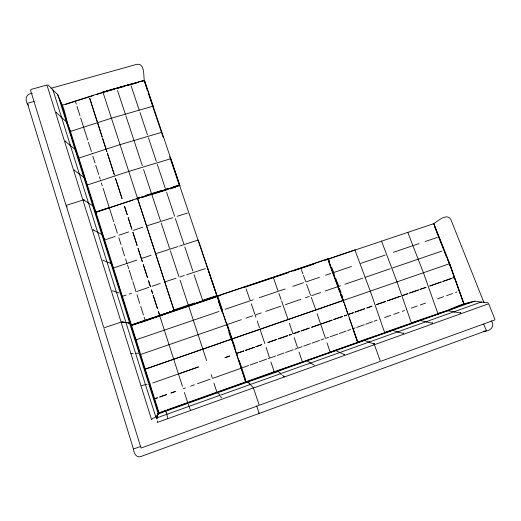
<?xml version="1.0" encoding="UTF-8"?>
<svg xmlns="http://www.w3.org/2000/svg" width="521" height="521" viewBox="0 0 521 521"><rect width="100%" height="100%" fill="white"/><g stroke="black" fill="none" stroke-linecap="round" stroke-linejoin="round"><path stroke-width="0.78" d="M121.224 322.649L151.572 419.646L152.627 418.48L155.851 417.028L157.948 413.641L156.749 419.001L157.948 414.104L157.544 414.442M274.508 372.118L274.762 371.584M32.348 93.487C25.529 93.194 24.409 101.002 28.453 105.235M133.526 449.33C133.76 452.892 136.339 458.233 140.755 456.565L258.872 413.537L259.08 413.042L256.612 405.872M385.012 332.75L385.468 332.124L415.133 321.854M122.201 295.954L113.604 268.387L112.406 266.101M411.792 323.202L412.254 322.584L442.244 312.229M156.665 418.278L156.782 417.77M438.252 313.779L438.721 313.154C448.9 310.959 459.17 303.769 469.428 302.994M248.764 382.036L249.051 381.548L278.11 371.538L277.726 371.265M406.732 309.689L401.971 296M486.262 330.34L483.716 324.121M328.152 259.184L328.412 258.748L328.243 259.1L354.879 249.885M157.042 417.497L157.948 414.104M247.416 381.717L247.332 382.147L247.762 381.515L275.589 371.603M70.114 131.162L70.172 130.543C65.75 121.146 65.457 108.589 59.661 100.058M76.659 153.461L68.557 126.89L66.681 122.363M157.563 414.306L158.762 412.84L165.541 410.763L159.309 412.945M140.403 353.616L131.598 325.658L131.031 325.338L217.615 295.882L217.374 296.579M217.615 295.882L327.618 258.97L217.309 296.149M157.544 414.384L157.785 414.013M216.827 296.052L217.01 295.687L216.619 296.215L131.025 324.961M95.506 212.314L137.505 198.397L179.712 185.189L144.577 80.716L144.753 82.338M302.668 361.893L332.372 351.343M330.464 351.988L360.304 341.385M157.948 413.921L158.762 412.84M92.119 153.76L105.835 149.26M27.672 103.223L34.171 101.432M327.97 259.302L327.514 259.054L328.484 258.729M78.352 157.909L78.56 157.166L70.53 131.67L68.726 127.306M86.844 184.87L87.059 184.134L78.925 158.306L76.808 153.89M104.161 239.862L104.389 239.139L96.04 212.627L94.64 209.579M112.992 267.905L113.226 267.188L104.76 240.324L103.503 237.739M357.764 342.44L343.352 300.467L328.022 259.393M258.963 412.912L258.872 413.537M157.629 420.896L157.329 422.44L253.388 387.898L248.686 382.727M464.055 304.557L449.486 263.691L464.061 304.505M380.135 361.424L259.686 405.084M155.838 317.094L174.125 310.457L137.609 198.508L174.053 310.483M328.66 258.898L329.604 261.418M111.546 118.182L152.998 106.193M100.683 180.637L114.705 176.033M120.162 144.604L161.797 132.301M342.844 300.584L231.617 339.086L245.827 382.394M114.757 176.013L128.537 171.481M343.228 300.519L342.87 300.663L340.884 295.218M245.938 382.421L231.669 339.112L231.239 339.373L228.888 332.424M163.601 411.232L165.743 410.372M136.007 198.97L179.328 185.496L169.638 156.678M157.798 414.156L165.496 411.31M141.419 322.323L151.318 318.728M380.949 361.216L494.585 320.024L494.917 319.308L488.678 303.717M259.406 413.342L486.08 330.776M231.454 339.21L144.838 369.324M447.396 259.289L449.395 263.756L231.663 339.073M133.721 448.946L140.742 446.406M156.925 417.835L166.147 414.54M167.15 414.182L188.589 406.523M189.585 406.165L219.647 395.432M220.624 395.081L250.282 384.491M251.409 384.107L280.663 373.661M281.62 373.316L310.483 363.007M311.428 362.668L339.913 352.496M340.845 352.163L368.959 342.121M369.877 341.796L397.621 331.884M398.532 331.564L425.918 321.783M426.81 321.464L453.843 311.805M454.729 311.493L481.417 301.959L488.086 302.825M254.189 387.761L373.883 344.895M374.931 344.518L488.379 303.88M167.013 409.923L186.883 402.844M188.133 402.401L216.15 392.424L217.185 392.469M217.387 391.981L245.039 382.127M246.413 381.659L273.857 371.903M274.925 371.499L304.082 361.418M358.344 341.789L388.093 331.519M166.811 410.34L187.078 403.117M188.355 402.661L216.918 392.489M218.175 392.039L246.368 381.991M276.82 371.16L304.29 361.372M305.501 360.942L335.394 350.607M333.824 350.854L363.847 340.467M361.789 340.89L392.144 330.418M389.395 331.05L419.672 320.571M416.67 321.34L447.461 310.776M443.599 311.74C453.986 309.481 464.465 302.187 474.937 301.372M166.486 410.958L187.488 403.469M188.465 403.124L217.921 392.626M218.879 392.28L247.95 381.926L250.562 384.511M278.676 370.991L306.986 360.903M307.911 360.571L335.856 350.613M336.768 350.288L364.355 340.454M365.26 340.135L392.489 330.425M393.381 330.112L420.265 320.526M421.144 320.213L447.695 310.75M448.561 310.444L474.774 301.099L481.619 302.213M241.184 368.158L248.654 365.462M250.171 364.987L257.641 362.29M259.158 361.815L266.628 359.119M268.146 358.643L275.72 355.973M277.244 355.433L284.062 352.971M285.599 352.489L293.173 349.754M294.71 349.272L296.977 348.412M297.751 348.197L302.252 346.608M303.756 346.081L310.49 343.645M312.007 343.17L319.49 340.467M321.008 339.992L323.99 338.878M325.508 338.403L328.536 337.276M330.08 336.794L337.693 334.104M339.217 333.57L346.055 331.095M347.592 330.614L350.62 329.487M353.674 328.471L355.166 327.885M356.683 327.409L364.205 324.752M365.709 324.225L372.463 321.783M373.987 321.301L376.976 320.187M384.589 317.563L390.685 315.348M393.759 314.326L399.093 312.385M402.166 311.363L404.439 310.496M411.284 308.145L417.301 305.957M420.343 304.948L425.611 303.033M437.653 298.839L443.599 296.683M446.601 295.681L452.554 293.525M455.556 292.522L457.028 291.949M154.411 398.845L157.44 397.777M159.713 396.976L166.531 394.566M171.077 392.964L174.867 391.629M183.216 388.744L185.443 387.898M190.706 386.107L194.431 384.726M197.446 383.723L210.152 379.177M212.418 378.441L241.23 368.217M154.424 398.904L157.459 397.836M159.732 397.035L166.551 394.625M171.096 393.023L175.642 391.421M148.986 384.29L150.478 383.703M152.764 382.961L198.403 366.927M225.059 357.614L229.611 356.025M225.079 357.673L229.631 356.077M245.352 350.392L254.333 347.26M255.831 346.732L261.822 344.642L255.85 346.791M267.853 342.538L276.964 339.353L267.872 342.59M278.481 338.826L287.592 335.641M289.109 335.114L291.389 334.319M293.655 333.525L299.653 331.434M301.151 330.907L309.402 328.028L301.171 330.959M311.649 327.24L319.901 324.362M321.411 323.834L332.066 320.115M344.244 315.863L346.53 315.062M348.803 314.267L353.31 312.691M366.843 307.97L372.105 306.127L366.862 308.022M376.644 304.544L385.807 301.346M387.337 300.812L400.323 296.28M407.884 293.636L402.603 295.479L407.904 293.688M419.959 289.422L425.996 287.312M429.799 285.983L441.307 281.965L429.812 286.036M442.843 281.425L451.284 278.481M452.821 277.947L454.358 277.406M245.371 350.451L254.352 347.312M278.501 338.878L287.612 335.7M289.129 335.166L291.408 334.371M293.675 333.577L299.673 331.486M311.669 327.299L319.92 324.414M321.431 323.886L332.085 320.168M344.264 315.915L346.543 315.114M348.816 314.319L353.329 312.75M376.657 304.596L385.827 301.399M387.35 300.864L400.336 296.332M419.978 289.474L426.015 287.364M442.863 281.483L451.303 278.533M452.84 277.999L454.371 277.459M178.462 373.954L198.416 366.986M140.442 354.534L226.882 324.713L222.005 310.444M144.805 369.246L231.617 339.119M131.285 325.325L217.179 296.13L231.734 339.171M135.844 339.881L218.983 311.467M228.296 324.16L241.327 319.699M245.932 318.129L252.828 315.765M255.883 314.723L261.184 312.906M265.73 311.356L280.871 306.172M285.449 304.609L300.819 299.347M305.43 297.771L309.272 296.456M311.565 295.668L320.675 292.555M325.228 290.998L340.382 285.814M344.882 284.271L362.883 278.116M354.931 249.989L365.13 277.348L390.275 268.745M392.547 267.963L441.88 251.089M122.383 296.377L126.167 295.088M129.195 294.052L131.468 293.277M136.821 291.454L148.902 287.338M151.969 286.29L160.253 283.47M173.838 309.936L194.457 303.02M131.045 325.41L153.982 317.615M156.274 316.833L217.27 296.397L216.905 296.215M131.097 325.632L216.866 296.749M328.276 259.302L325.482 260.24M224.994 309.318L249.468 301.034M253.258 299.751L250.236 300.773L246.12 288.829M259.302 297.699L285.085 288.973M292.756 286.374L303.496 282.74M305.794 281.959L319.432 277.341M325.488 275.29L330.789 273.492M333.062 272.724L351.538 266.472M360.76 263.346L385.097 255.108M393.375 252.301L412.912 245.691L423.391 272.607M413.674 245.43L419.021 243.62M425.136 241.549L437.36 237.413M113.441 267.989L136.808 260.096M151.097 255.27L141.367 258.559L138.117 248.491M104.61 239.973L115.095 236.469M118.892 235.199L128.596 231.949M133.122 230.432L142.8 227.195M202.05 300.48L216.729 295.57L180.025 186.687M329.428 258.644L433.387 223.802C437.445 221.581 446.764 212.34 450.893 219.621L483.989 302.649M218.586 296.071L220.891 295.296M244.733 287.305L288.569 272.613M293.186 271.063L313.948 264.101M95.923 211.962L108.967 207.638L109.299 207.879L95.258 212.548M109.156 207.925L133.122 199.992M104.369 327.716L121.048 322.082L129.547 322.916L138.873 352.411M344.036 302.786C342.772 301.939 344.335 299.718 343.332 300.402M86.655 185.229L100.631 180.657M164.773 281.926L176.078 278.214M179.843 276.977L184.349 275.498M186.603 274.762L205.372 268.602M78.163 158.26L92.067 153.78M106.225 149.13L119.81 144.714M358.24 342.238L357.745 342.382M69.781 131.637L83.367 127.261M83.699 127.15L97.303 122.767M97.688 122.643L111.194 118.293M156.339 253.512L169.091 249.416M178.071 246.531L169.839 249.175L161.217 223.021M179.563 246.049L183.307 244.844M61.439 105.463L102.969 92.204L137.394 197.895L139.765 197.166M65.802 104.376L93.728 95.46M96.769 94.483L105.398 91.82M137.609 198.657L137.44 197.882M146.525 225.951L159.967 221.718M161.458 221.249L172.627 217.732M177.088 216.332L187.501 213.05M145.945 195.264L161.412 190.497M164.506 189.546L168.368 188.355M173.011 186.922L178.423 185.255M138.365 198.267L145.776 195.981M147.254 195.525L149.481 194.841M165.046 190.041L151.702 194.157L143.568 169.488M165.782 189.813L178.599 185.867M143.171 197.185L147.039 195.994M150.133 195.043L166.368 190.035M170.237 188.843L175.649 187.176M66.623 205.241L82.937 200.11M128.882 171.37L170.712 158.742M103.073 92.478L102.897 92.184L144.31 80.41L153.128 106.219M342.59 299.021L343.235 300.506L342.831 300.539M102.832 92.041L143.939 80.403L144.597 80.911L144.35 80.631M103.041 92.1L116.632 88.251M116.965 88.153L130.478 84.33M106.942 91.377L114.685 89.189M116.229 88.746L123.972 86.558M127.065 85.678L138.677 82.39M141.771 81.517L144.291 80.729L147.45 90.81M46.988 85.001L30.882 89.482L30.518 90.172L65.9 204.877L67.157 206.961M51.065 88.264L136.841 64.311C145.274 63.204 143.314 76.561 144.402 81.139M141.66 385.586L147.098 384.192M179.191 185.02L179.491 185.417M231.591 339.015L232.158 338.845L235.225 348.171M483.455 331.187C489.382 331.87 495.894 326.478 491.212 320.76M129.364 322.818L128.544 322.922L129.879 323.254M273.72 371.929L275.609 371.597M246.518 381.965L248.354 382.127M130.934 353.694L133.122 353.557M135.291 353.355L138.723 353.153M129.228 322.831L130.712 324.427L139.687 352.925M112.289 290.822L116.17 291.858M102.676 260.122L106.72 261.763M106.818 261.796L110.706 263.372M52.601 89.768L57.766 94.594L66.063 120.944M217.869 393.342L218.683 393.427L219.732 395.12M97.772 232.262L97.284 232.119L101.719 234.339M130.152 324.121L130.791 324.537M129.547 322.916L122.051 321.998M121.764 321.978L129.175 322.812M88.59 203.008L88.101 202.864L92.601 205.658M447.78 310.763L453.648 311.766M453.934 311.819L460.036 312.861M420.362 320.532L425.748 321.731M426.009 321.789L431.616 323.033M116.111 292.183L119.185 292.997M179.556 185.613L180.012 185.964L170.829 158.723M392.593 330.431L397.484 331.825M397.725 331.89L402.818 333.336M349.233 317.979L358.057 342.662M364.459 340.454L374.052 344.088L373.635 343.782M374.404 344.707L380.219 360.851M335.973 350.653L344.472 354.677L344.062 354.371M93.474 229.989L92.979 229.852L97.583 232.158M84.135 200.162L83.64 200.012L88.388 202.877M368.848 342.05L369.115 342.186M339.842 352.411L340.05 352.509M310.705 363.046L307.286 360.988M314.345 365.241L310.79 363.098M280.91 373.687L278.051 371.408M57.668 94.666L60.13 100.136L68.192 125.743M74.926 170.751L79.322 174.007M79.531 174.157L83.757 177.29M217.081 296.332L217.811 296.332L222.675 310.737M280.213 373.537L281.386 374.482M282.61 375.459L284.446 376.924M65.841 141.745L70.381 145.522L79.101 173.167M70.596 145.704L74.959 149.332M56.887 113.142L61.563 117.427M61.784 117.629L66.278 121.751M48.049 84.936L52.914 89.768L61.341 116.606M140.637 354.625L149.729 383.209M126.323 322.805L124.871 322.512L125.971 322.616L135.382 352.606M129.436 322.844L130.341 324.101M129.677 322.968L131.598 325.658M179.765 185.919L179.517 185.984M220.429 396.247L221.516 398.011M328.074 259.211L343.202 300.448M111.149 263.704L112.328 265.951M166.316 412.104L165.281 411.108L165.522 410.795C166.303 412.118 167.469 416.37 167.671 418.734M406.751 309.741L411.629 323.567M85.796 181.608L87.424 185.294L95.669 211.461M102.083 234.802L103.386 237.491L112.041 265.039M93.051 206.121L94.503 209.286L103.047 236.475M84.141 177.824L85.744 181.458L94.132 208.094M340.317 293.831L341.939 297.543M365.13 277.348L370.229 290.985M75.356 149.911L77.088 153.995L85.372 180.286M443.879 249.559L433.609 223.502L433.153 223.652L433.96 223.874L449.669 263.717L464.237 304.498M444.172 250.301L449.46 263.711M434.683 227.026L436.162 230.777M436.754 232.275L444.146 251.031M444.739 252.535L446.51 257.035M407.774 232.281L412.912 245.691M381.509 241.08L396.969 281.737M380.004 319.178L384.583 332.352M449.174 263.789L449.525 263.776L450.561 267.566M331.831 267.501L334.332 274.346M336.006 278.911L338.793 286.517M339.627 288.797L341.021 292.6M341.854 294.879L342.688 297.165M328.907 262.499L336.149 282.284M336.703 283.802L339.764 292.177M188.283 404.27L190.569 410.535M301.314 269.481L302.896 273.883M303.424 275.355L305.527 281.223M306.582 284.166L310.542 295.192M311.337 297.406L315.837 309.949M438.089 314.137L423.521 272.952M397.093 282.082L401.834 295.609M273.238 277.244L277.927 290.568M278.969 293.531L281.053 299.464M281.574 300.949L288.113 319.529M370.353 291.33L379.985 319.126M344.518 304.251L348.048 314.534M357.725 342.779L352.925 328.731M251.265 303.763L254.873 314.235M255.127 314.977L255.902 317.23M257.198 320.982L259.523 327.735M317.107 313.675L325.234 337.601M327.038 342.903L330.093 351.903M253.388 387.898L259.08 404.726L258.722 405.501L141.054 448.06L103.966 328.471M227.026 323.632L232.177 338.924M207.625 267.859L221.933 310.353L217.277 296.56M289.376 323.28L292.906 333.785M294.189 337.608L297.478 347.39M299.021 351.975L302.323 361.795M148.218 93.109L163.19 137.531M218.657 302.056L221.985 311.929M260.292 329.995L264.818 343.6M266.094 347.442L269.377 357.302M270.907 361.919L274.45 372.574M226.882 324.713L232.666 342.277M131.136 85.893L139.25 110.231M140.019 112.543L147.469 134.88M148.492 137.935L156.32 161.432M157.342 164.48L165.274 188.276M166.544 192.08L174.607 216.274M175.369 218.566L184.05 244.603L198.247 240.044L216.983 295.746M184.805 246.869L192.861 271.031M194.131 274.834L202.806 300.845M236.729 352.75L237.25 354.339M239.269 360.467L245.625 379.776M188.576 305.716L206.616 360.643M117.551 90.582L125.359 114.249M125.854 115.753L134.027 140.546M134.275 141.308L142.305 165.658M151.95 194.913L160.715 221.484M170.341 250.692L178.84 276.469M180.103 280.298L188.211 304.883M211.148 374.54L212.151 377.614M213.929 383.078L216.951 392.352M102.22 137.108L89.664 98.143L102.168 137.127M102.709 138.619L105.874 148.452M106.121 149.208L106.864 151.507M107.352 153.037L114.268 174.483M115.486 178.28L122.051 198.644L115.434 178.293M124.499 206.225L127.209 214.632M128.192 217.693L131.885 229.155M137.121 245.398L132.881 232.229L137.069 245.411M141.608 259.321L142.35 261.614M143.334 264.668L147.515 277.641M150.465 286.804L148.498 280.695L150.165 286.055M151.461 289.897L152.712 293.766M153.207 295.309L157.446 308.465M159.693 315.426L158.443 311.558L159.634 315.446M102.657 138.638L105.822 148.465M106.069 149.221L106.805 151.52M107.3 153.05L114.216 174.502M124.447 206.244L127.157 214.652M128.14 217.706L131.833 229.175M138.065 248.51L141.308 258.579M141.556 259.341L142.292 261.633M143.275 264.681L147.463 277.66M151.409 289.917L152.66 293.785M153.154 295.329L157.394 308.484M159.647 315.576L182.487 386.478M184.408 392.443L187.736 402.798M145.561 385.026L155.916 417.191M75.271 101.048L76.307 104.115M76.984 106.44L79.987 115.669M80.67 118L87.775 140.116M88.446 142.409L91.396 151.487M92.803 156.079L95.056 162.975M95.734 165.294L98.723 174.496M99.407 176.814L100.195 179.1M101.354 182.923L102.318 185.951M103.093 188.198L109.058 207.124M109.358 207.866L113.695 221.672M114.483 223.952L117.355 233.167M118.866 237.713L120.976 244.531M121.992 247.534L124.584 255.857M125.6 258.859L126.994 263.411M127.534 264.922L128.7 268.771M129.241 270.282L132.354 280.252M132.901 281.763L136.014 291.734M137.056 294.814L139.719 303.365M140.761 306.446L143.425 314.997M144.219 317.309L145.157 320.428M245.157 380.649L245.645 382.199M131.253 324.414L122.565 296.827L121.517 295.029L130.367 323.157M150.126 384.472L158.866 412.287M149.24 383.293L150.458 387.162M137.368 197.902L137.518 198.384M112.386 266.075L121.119 293.805M140.09 354.202L149.188 383.091M149.599 384.387L158.475 412.58M66.336 121.816L74.744 148.518M75.017 149.403L83.536 176.469M83.822 177.361L92.458 204.792M92.745 205.704L101.497 233.506M101.784 234.43L110.654 262.617M110.953 263.548L119.947 292.125M120.247 293.076L129.364 322.05M139.179 353.381L148.557 383.182M148.869 384.166L158.026 413.27M61.621 117.492L70.159 144.695M79.387 174.079L88.166 202.037M88.453 202.962L97.355 231.311M97.648 232.249L106.675 260.988M106.974 261.939L116.124 291.089M116.424 292.053L125.711 321.62M135.694 353.596L145.248 384.016M47.033 85.34L82.774 199.576M83.106 200.637L120.924 321.509M103.672 327.331L66.219 205.652M27.483 103.581L133.35 448.763M144.584 81.458L144.727 82.885M220.318 395.309L220.318 395.309M222.128 398.233L222.128 398.233M217.765 392.463L217.765 392.463M218.579 392.528L218.579 392.528M189.305 406.393L189.305 406.393M190.465 409.565L190.465 409.565M167.58 417.757L167.58 417.757M166.889 414.397L166.902 414.332M187.97 403.078L187.983 403.02M188.192 403.358L188.192 403.358M157.238 421.463L157.238 421.463M166.232 411.186L166.232 411.186M166.446 410.75L166.446 410.75M158.397 413.251L158.417 413.199M460.681 312.633L460.675 313.082L460.681 312.633M454.279 311.538L454.273 311.981L454.279 311.538M432.267 322.799L432.254 323.254L432.267 322.799M443.039 312.014L443.039 312.398L443.039 312.014M426.393 321.503L426.373 321.945L426.393 321.503M403.482 333.101L403.456 333.564L403.482 333.101M420.701 320.311L420.688 320.708L420.701 320.311M398.135 331.59L398.109 332.046L398.135 331.59M374.306 343.541L374.273 344.01L374.306 343.541M369.513 341.815L369.474 342.271L369.513 341.815M392.964 330.197L392.945 330.601L392.964 330.197M388.9 331.304L388.874 331.701L388.9 331.304M364.876 340.206L364.843 340.617L364.876 340.206M361.313 341.131L361.281 341.535L361.313 341.131M217.57 296.215L217.57 296.215M358.005 342.395L358.005 342.395M88.381 202.343L88.036 202.649L88.381 202.343M83.92 199.484L83.568 199.797L83.92 199.484M79.322 173.5L78.977 173.793L79.322 173.5M74.718 170.08L74.36 170.38L74.718 170.08M70.394 145.053L70.042 145.333L70.394 145.053M65.633 141.087L65.281 141.373L65.633 141.087M61.582 116.991L61.231 117.264L61.582 116.991M56.685 112.49L56.327 112.764L56.685 112.49M243.854 350.92L236.371 353.531L243.874 350.972M342.72 316.39L333.59 319.581L342.74 316.442M364.589 308.758L354.814 312.17L364.609 308.81M418.448 289.943L409.395 293.108L418.467 290.002M145.366 384.758L145.366 384.758M141.92 385.644L141.92 385.644M131.885 353.583L131.885 353.583M148.661 383.912L148.661 383.912M149.214 384.016L149.214 384.016M116.261 291.884L116.261 291.884M138.983 353.166L138.983 353.166M139.726 353.87L139.726 353.87M120.071 292.926L120.071 292.926M112.061 265.847L112.113 265.866M110.791 263.437L110.791 263.437M103.067 237.296L103.067 237.296M101.634 234.352L101.634 234.352M94.197 209.123L94.197 209.123M179.752 185.528L179.752 185.528M433.693 223.581L433.693 223.581M307.136 360.936L307.182 360.968M304.635 361.47L304.635 361.47M283.906 376.077L283.958 376.116"/></g></svg>
